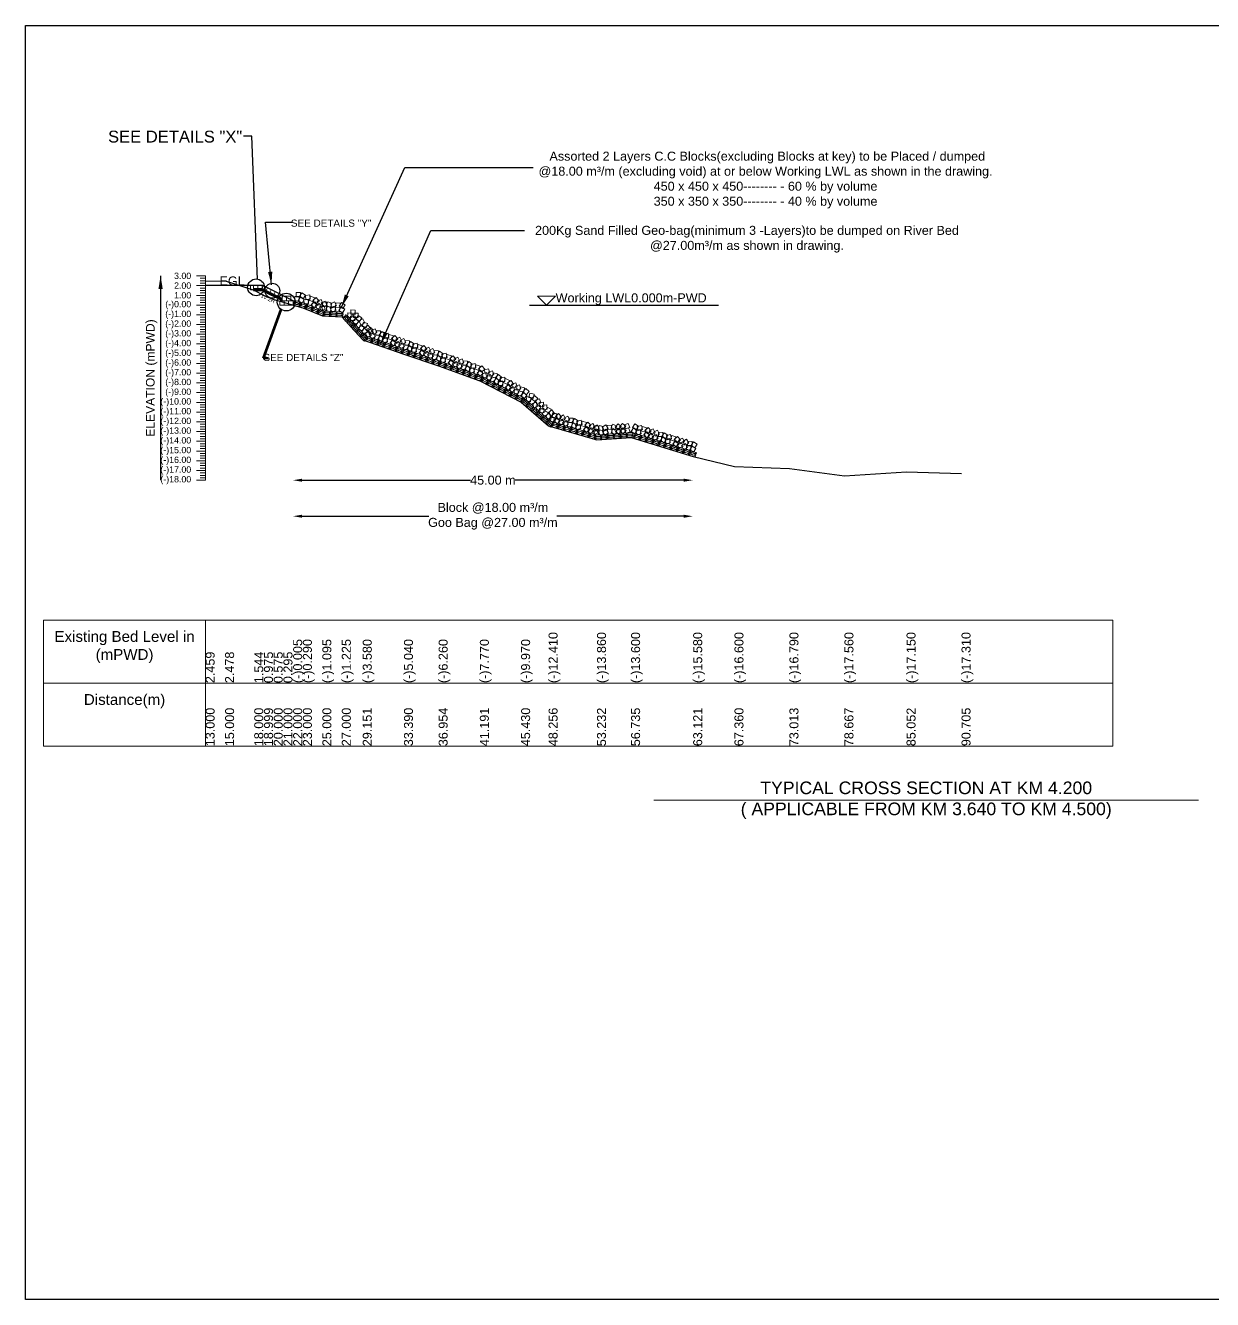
# Model space of a CAD drawing. Header units: inches. Extents: x 89000 to 337533, y -10828 to 570.
# Drawn here: x 297339 to 303928, y -9692 to -2621 of the extents above; entities that cross this region are included whole.
import ezdxf

# ---------------------------------------------------------------- set-up
doc = ezdxf.new("R2010")
doc.units = ezdxf.units.IN
doc.header["$LTSCALE"] = 7
doc.header["$MEASUREMENT"] = 0
for name, color, linetype, lineweight in [('Cross section Data Border', 7, 'Continuous', 9), ('Cross Section Labels', 7, 'Continuous', 9), ('Existing_Bed_Level for Xsection', 7, 'Continuous', 25), ('Long Section Labels', 7, 'Continuous', 9)]:
    doc.layers.add(name, color=color, linetype=linetype, lineweight=lineweight)
doc.styles.get("Standard").update_dxf_attribs({"font": 'arial.ttf'})
doc.dimstyles.new('Appron Lebeling Style', dxfattribs={"dimtxt": 50, "dimasz": 50, "dimexe": 0.18, "dimexo": 0.0625, "dimgap": 0.09, "dimtad": 0, "dimtih": 1, "dimtoh": 1, "dimdec": 4, "dimzin": 0, "dimdsep": 46, "dimtxsty": 'Standard', "dimcen": 0.09, "dimse1": 1, "dimse2": 1, "dimadec": 0, "dimazin": 0, "dimtfac": 1, "dimtdec": 4, "dimtofl": 0, "dimtmove": 0, "dimatfit": 3, "dimfxl": 1, "dimtolj": 1, "dimtzin": 0, "dimarcsym": 0})
doc.dimstyles.get("Standard").update_dxf_attribs({"dimtxt": 0.18, "dimasz": 0.18, "dimexe": 0.18, "dimexo": 0.0625, "dimgap": 0.09, "dimtad": 0, "dimtih": 1, "dimtoh": 1, "dimdec": 4, "dimzin": 0, "dimdsep": 46, "dimtxsty": 'Standard', "dimcen": 0.09, "dimadec": 0, "dimazin": 0, "dimtfac": 1, "dimtdec": 4, "dimtofl": 0, "dimtmove": 0, "dimatfit": 3, "dimfxl": 1, "dimtolj": 1, "dimtzin": 0, "dimarcsym": 0})

# ---------------------------------------------------------------- blocks, each defined once
blk = doc.blocks.new('*D9')
at = {"layer": 'Cross Section Labels', "color": 0, "lineweight": -2, "transparency": 16777216}
for p, q in [((298873.7, -5144.5), (299809.6, -5144.5)), ((300992.7, -5144.5), (300056.8, -5144.5))]:
    blk.add_line(p, q, dxfattribs=at)
at = {"layer": 'Cross Section Labels', "color": 0, "transparency": 16777216}
for points in [[(298873.7, -5136.2), (298873.7, -5152.9), (298823.7, -5144.5)], [(300992.7, -5136.2), (300992.7, -5152.9), (301042.7, -5144.5)]]:
    blk.add_solid(points, dxfattribs=at)
at = {"layer": 'Defpoints', "color": 0, "transparency": 16777216}
for p in [(298823.7, -4172.5), (301042.7, -5013.1), (301042.7, -5144.5)]:
    blk.add_point(p, dxfattribs=at)
at = {"layer": 'Cross Section Labels', "color": 0, "transparency": 16777216, "insert": (299933.2, -5144.5), "char_height": 50, "attachment_point": 5}
blk.add_mtext('\\A1;45.00 m', dxfattribs=at)
blk = doc.blocks.new('*D10')
at = {"layer": 'Cross Section Labels', "color": 0, "lineweight": -2, "transparency": 16777216}
for p, q in [((298873.7, -5344.5), (299577.6, -5344.5)), ((300992.7, -5344.5), (300288.8, -5344.5))]:
    blk.add_line(p, q, dxfattribs=at)
at = {"layer": 'Cross Section Labels', "color": 0, "transparency": 16777216}
for points in [[(298873.7, -5336.2), (298873.7, -5352.9), (298823.7, -5344.5)], [(300992.7, -5336.2), (300992.7, -5352.9), (301042.7, -5344.5)]]:
    blk.add_solid(points, dxfattribs=at)
at = {"layer": 'Defpoints', "color": 0, "transparency": 16777216}
for p in [(298823.7, -4172.5), (301042.7, -5013.1), (301042.7, -5344.5)]:
    blk.add_point(p, dxfattribs=at)
at = {"layer": 'Cross Section Labels', "color": 0, "transparency": 16777216, "insert": (299933.2, -5344.5), "char_height": 50, "attachment_point": 5}
blk.add_mtext('\\A1;Block @18.00 m³/m ^JGoo Bag @27.00 m³/m ', dxfattribs=at)

msp = doc.modelspace()

# ---------------------------------------------------------------- linework, layer by layer
msp.add_lwpolyline([(297338.59929, -2620.75906), (307338.59929, -2620.75906), (307338.59929, -9691.75906), (297338.59929, -9691.75906)], close=True)
at = {"color": 0, "linetype": 'Continuous', "lineweight": -3, "ltscale": 0.5}
for centre, radius in [((298618.50531, -4074.1991), 46.58127), ((298708.74238, -4092.8484), 41.34842), ((298786.05171, -4155.90793), 49.46033)]:
    msp.add_circle(centre, radius, dxfattribs=at)
at = {"layer": 'Cross section Data Border'}
msp.add_lwpolyline([(297438.59929, -5920.75906), (303375.10107, -5920.75906), (303375.10107, -6620.75906), (297438.59929, -6620.75906)], close=True, dxfattribs=at)
for points in [[(298338.59929, -5920.75906), (298338.59929, -6620.75906)], [(297438.59929, -6270.75906), (303375.10107, -6270.75906)]]:
    msp.add_lwpolyline(points, dxfattribs=at)
at = {"layer": 'Cross Section Labels'}
msp.add_line((298603.85419, -4091.51906), (298603.85419, -4088.81906), dxfattribs=at)
msp.add_lwpolyline([(300231.67849, -4172.51906), (300281.67849, -4122.51906), (300181.67849, -4122.51906)], close=True, dxfattribs=at)
msp.add_lwpolyline([(300826.59929, -6920.75906), (302338.59929, -6920.75906), (303850.59929, -6920.75906)], dxfattribs=at)
at = {"layer": 'Existing_Bed_Level for Xsection'}
for points in [[(298338.59929, -4039.73306), (298446.59016, -4038.70706), (298608.59633, -4089.14306), (298662.57191, -4119.86906), (298716.58721, -4141.46906), (298770.60251, -4156.58906), (298824.57808, -4172.78906), (298878.59338, -4188.17906), (298986.58425, -4231.64906), (299094.57513, -4238.66906), (299210.73913, -4365.83906), (299439.66447, -4444.67906), (299632.10053, -4510.55906), (299860.92144, -4592.09906), (300089.79493, -4710.89906), (300242.39963, -4842.65906), (300511.13261, -4920.95906), (300700.29168, -4906.91906), (301045.15012, -5013.83906), (301274.06469, -5068.91906), (301579.3181, -5079.17906), (301884.60267, -5120.75906), (302229.422, -5098.61906), (302534.67009, -5107.25906)], [(298656.27849, -4064.51906), (298338.59929, -4064.51906)], [(298872.27849, -4172.51906), (298659.69905, -4066.22934), (298656.27849, -4064.51906), (298652.45419, -4064.51906), (298603.85419, -4064.51906)], [(298603.85419, -4080.71906), (298652.45419, -4080.71906), (298762.92849, -4135.95621)], [(298603.85419, -4086.11906), (298651.17942, -4086.11906), (298762.92849, -4141.99359)], [(298603.85419, -4091.51906), (298649.90465, -4091.51906), (298762.92849, -4148.03097)], [(300137.36579, -4172.51906), (301185.29377, -4172.51906)]]:
    msp.add_lwpolyline(points, dxfattribs=at)
at = {"layer": 'Long Section Labels'}
for points in [[(298338.59929, -4010.51906), (298288.59929, -4010.51906)], [(298338.59929, -4024.01906), (298308.59929, -4024.01906)], [(298338.59929, -5144.51906), (298338.59929, -5090.51906), (298338.59929, -5036.51906), (298338.59929, -4982.51906), (298338.59929, -4928.51906), (298338.59929, -4874.51906), (298338.59929, -4820.51906), (298338.59929, -4766.51906), (298338.59929, -4712.51906), (298338.59929, -4658.51906), (298338.59929, -4604.51906), (298338.59929, -4550.51906), (298338.59929, -4496.51906), (298338.59929, -4442.51906), (298338.59929, -4388.51906), (298338.59929, -4334.51906), (298338.59929, -4280.51906), (298338.59929, -4226.51906), (298338.59929, -4172.51906), (298338.59929, -4118.51906), (298338.59929, -4064.51906), (298338.59929, -4010.51906)], [(298338.59929, -4064.51906), (298288.59929, -4064.51906)], [(298338.59929, -4037.51906), (298308.59929, -4037.51906)], [(298338.59929, -4051.01906), (298308.59929, -4051.01906)], [(298338.59929, -4078.01906), (298308.59929, -4078.01906)], [(298338.59929, -4091.51906), (298308.59929, -4091.51906)], [(298338.59929, -4118.51906), (298288.59929, -4118.51906)], [(298338.59929, -4105.01906), (298308.59929, -4105.01906)], [(298338.59929, -4132.01906), (298308.59929, -4132.01906)], [(298338.59929, -4145.51906), (298308.59929, -4145.51906)], [(298338.59929, -4159.01906), (298308.59929, -4159.01906)], [(298338.59929, -4172.51906), (298288.59929, -4172.51906)], [(298338.59929, -4226.51906), (298288.59929, -4226.51906)], [(298338.59929, -4186.01906), (298308.59929, -4186.01906)], [(298338.59929, -4199.51906), (298308.59929, -4199.51906)], [(298338.59929, -4213.01906), (298308.59929, -4213.01906)], [(298338.59929, -4240.01906), (298308.59929, -4240.01906)], [(298338.59929, -4280.51906), (298288.59929, -4280.51906)], [(298338.59929, -4253.51906), (298308.59929, -4253.51906)], [(298338.59929, -4267.01906), (298308.59929, -4267.01906)], [(298338.59929, -4294.01906), (298308.59929, -4294.01906)], [(298338.59929, -4307.51906), (298308.59929, -4307.51906)], [(298338.59929, -4334.51906), (298288.59929, -4334.51906)], [(298338.59929, -4321.01906), (298308.59929, -4321.01906)], [(298338.59929, -4348.01906), (298308.59929, -4348.01906)], [(298338.59929, -4361.51906), (298308.59929, -4361.51906)], [(298338.59929, -4375.01906), (298308.59929, -4375.01906)], [(298338.59929, -4388.51906), (298288.59929, -4388.51906)], [(298338.59929, -4442.51906), (298288.59929, -4442.51906)], [(298338.59929, -4402.01906), (298308.59929, -4402.01906)], [(298338.59929, -4415.51906), (298308.59929, -4415.51906)], [(298338.59929, -4429.01906), (298308.59929, -4429.01906)], [(298338.59929, -4496.51906), (298288.59929, -4496.51906)], [(298338.59929, -4456.01906), (298308.59929, -4456.01906)], [(298338.59929, -4469.51906), (298308.59929, -4469.51906)], [(298338.59929, -4483.01906), (298308.59929, -4483.01906)], [(298338.59929, -4510.01906), (298308.59929, -4510.01906)], [(298338.59929, -4523.51906), (298308.59929, -4523.51906)], [(298338.59929, -4550.51906), (298288.59929, -4550.51906)], [(298338.59929, -4537.01906), (298308.59929, -4537.01906)], [(298338.59929, -4564.01906), (298308.59929, -4564.01906)], [(298338.59929, -4577.51906), (298308.59929, -4577.51906)], [(298338.59929, -4591.01906), (298308.59929, -4591.01906)], [(298338.59929, -4604.51906), (298288.59929, -4604.51906)], [(298338.59929, -4658.51906), (298288.59929, -4658.51906)], [(298338.59929, -4618.01906), (298308.59929, -4618.01906)], [(298338.59929, -4631.51906), (298308.59929, -4631.51906)], [(298338.59929, -4645.01906), (298308.59929, -4645.01906)], [(298338.59929, -4712.51906), (298288.59929, -4712.51906)], [(298338.59929, -4672.01906), (298308.59929, -4672.01906)], [(298338.59929, -4685.51906), (298308.59929, -4685.51906)], [(298338.59929, -4699.01906), (298308.59929, -4699.01906)], [(298338.59929, -4726.01906), (298308.59929, -4726.01906)], [(298338.59929, -4766.51906), (298288.59929, -4766.51906)], [(298338.59929, -4739.51906), (298308.59929, -4739.51906)], [(298338.59929, -4753.01906), (298308.59929, -4753.01906)], [(298338.59929, -4780.01906), (298308.59929, -4780.01906)], [(298338.59929, -4793.51906), (298308.59929, -4793.51906)], [(298338.59929, -4807.01906), (298308.59929, -4807.01906)], [(298338.59929, -4820.51906), (298288.59929, -4820.51906)], [(298338.59929, -4874.51906), (298288.59929, -4874.51906)], [(298338.59929, -4834.01906), (298308.59929, -4834.01906)], [(298338.59929, -4847.51906), (298308.59929, -4847.51906)], [(298338.59929, -4861.01906), (298308.59929, -4861.01906)], [(298338.59929, -4928.51906), (298288.59929, -4928.51906)], [(298338.59929, -4888.01906), (298308.59929, -4888.01906)], [(298338.59929, -4901.51906), (298308.59929, -4901.51906)], [(298338.59929, -4915.01906), (298308.59929, -4915.01906)], [(298338.59929, -4942.01906), (298308.59929, -4942.01906)], [(298338.59929, -4982.51906), (298288.59929, -4982.51906)], [(298338.59929, -4955.51906), (298308.59929, -4955.51906)], [(298338.59929, -4969.01906), (298308.59929, -4969.01906)], [(298338.59929, -4996.01906), (298308.59929, -4996.01906)], [(298338.59929, -5009.51906), (298308.59929, -5009.51906)], [(298338.59929, -5036.51906), (298288.59929, -5036.51906)], [(298338.59929, -5090.51906), (298288.59929, -5090.51906)], [(298338.59929, -5023.01906), (298308.59929, -5023.01906)], [(298338.59929, -5050.01906), (298308.59929, -5050.01906)], [(298338.59929, -5063.51906), (298308.59929, -5063.51906)], [(298338.59929, -5077.01906), (298308.59929, -5077.01906)], [(298338.59929, -5144.51906), (298288.59929, -5144.51906)], [(298338.59929, -5104.01906), (298308.59929, -5104.01906)], [(298338.59929, -5117.51906), (298308.59929, -5117.51906)], [(298338.59929, -5131.01906), (298308.59929, -5131.01906)]]:
    msp.add_lwpolyline(points, dxfattribs=at)
for points in [[(298603.85419, -4064.51906), (298587.65419, -4064.51906), (298587.65419, -4088.81906), (298603.85419, -4088.81906)], [(298628.15419, -4064.51906), (298603.85419, -4064.51906), (298603.85419, -4080.71906), (298628.15419, -4080.71906)], [(298652.45419, -4064.51906), (298628.15419, -4064.51906), (298628.15419, -4080.71906), (298652.45419, -4080.71906)], [(298681.43363, -4077.09663), (298659.69905, -4066.22934), (298652.45419, -4080.71906), (298674.18877, -4091.58635)], [(298703.16821, -4087.96392), (298681.43363, -4077.09663), (298674.18877, -4091.58635), (298695.92335, -4102.45364)], [(298724.90279, -4098.83121), (298703.16821, -4087.96392), (298695.92335, -4102.45364), (298717.65793, -4113.32093)], [(298746.63737, -4109.6985), (298724.90279, -4098.83121), (298717.65793, -4113.32093), (298739.39251, -4124.18822)], [(298768.37195, -4120.56579), (298746.63737, -4109.6985), (298739.39251, -4124.18822), (298761.12709, -4135.05551)], [(298775.07849, -4148.21906), (298750.77849, -4148.21906), (298750.77849, -4172.51906), (298775.07849, -4172.51906)], [(298787.22849, -4123.91906), (298762.92849, -4123.91906), (298762.92849, -4148.21906), (298787.22849, -4148.21906)], [(298799.37849, -4148.21906), (298775.07849, -4148.21906), (298775.07849, -4172.51906), (298799.37849, -4172.51906)], [(298811.52849, -4123.91906), (298787.22849, -4123.91906), (298787.22849, -4148.21906), (298811.52849, -4148.21906)], [(298823.67849, -4148.21906), (298799.37849, -4148.21906), (298799.37849, -4172.51906), (298823.67849, -4172.51906)], [(298858.57301, -4125.73065), (298834.27596, -4125.35244), (298833.89775, -4149.6495), (298858.19481, -4150.0277)], [(298865.23156, -4102.36071), (298840.9345, -4101.98251), (298840.5563, -4126.27957), (298864.85335, -4126.65777)], [(298886.27141, -4140.16695), (298865.42365, -4127.68252), (298852.93922, -4148.53028), (298873.78698, -4161.01471)], [(298892.92995, -4116.79702), (298872.08219, -4104.31259), (298859.59777, -4125.16035), (298880.44553, -4137.64478)], [(298907.12774, -4138.99169), (298883.06655, -4142.39007), (298886.46493, -4166.45126), (298910.52612, -4163.05288)], [(298916.20176, -4116.44945), (298892.14056, -4119.84783), (298895.53895, -4143.90903), (298919.60014, -4140.51065)], [(298935.14669, -4155.06138), (298912.60446, -4145.98736), (298903.53045, -4168.5296), (298926.07268, -4177.60361)], [(298944.22071, -4132.51915), (298921.67848, -4123.44513), (298912.60446, -4145.98736), (298935.14669, -4155.06138)], [(298958.93933, -4172.93144), (298943.94274, -4153.81097), (298924.82227, -4168.80756), (298939.81886, -4187.92803)], [(298968.01335, -4150.38921), (298953.01676, -4131.26874), (298933.89629, -4146.26533), (298948.89288, -4165.3858)], [(298970.84568, -4164.00631), (298948.48582, -4173.52087), (298958.00039, -4195.88073), (298980.36024, -4186.36616)], [(298979.91969, -4141.46408), (298957.55984, -4150.97864), (298967.07441, -4173.3385), (298989.43426, -4163.82393)], [(299011.9816, -4172.88525), (299002.44923, -4150.53298), (298980.09696, -4160.06535), (298989.62933, -4182.41762)], [(299008.98662, -4154.06649), (298985.15703, -4158.82473), (298989.91527, -4182.65432), (299013.74486, -4177.89607)], [(299039.10791, -4162.33183), (299016.09489, -4154.52857), (299008.29162, -4177.54158), (299031.30464, -4185.34485)], [(299053.47281, -4155.24255), (299031.67812, -4165.98879), (299042.42436, -4187.78348), (299064.21905, -4177.03724)], [(299085.10997, -4161.75307), (299060.86115, -4160.17676), (299059.28484, -4184.42558), (299083.53366, -4186.00189)], [(299113.29495, -4171.29434), (299093.07493, -4157.81691), (299079.5975, -4178.03692), (299099.81752, -4191.51435)], [(299002.90759, -4195.42748), (298993.37522, -4173.07522), (298971.02295, -4182.60758), (298980.55532, -4204.95985)], [(299007.41031, -4178.31531), (298983.58073, -4183.07355), (298988.33897, -4206.90314), (299012.16855, -4202.14489)], [(299037.5316, -4186.58065), (299014.51858, -4178.77739), (299006.71532, -4201.7904), (299029.72833, -4209.59367)], [(299051.8965, -4179.49137), (299030.10182, -4190.23761), (299040.84806, -4212.0323), (299062.64274, -4201.28606)], [(299083.53366, -4186.00189), (299059.28484, -4184.42558), (299057.70854, -4208.6744), (299081.95736, -4210.25071)], [(299111.71864, -4195.54315), (299091.49862, -4182.06573), (299078.0212, -4202.28574), (299098.24121, -4215.76317)], [(299151.41872, -4216.57187), (299127.14398, -4215.46424), (299126.03635, -4239.73898), (299150.31109, -4240.84661)], [(299166.70996, -4258.77891), (299167.79826, -4234.50329), (299143.52264, -4233.41499), (299142.43434, -4257.69061)], [(299169.36025, -4200.1831), (299145.08551, -4199.07547), (299143.97787, -4223.35021), (299168.25262, -4224.45785)], [(299184.65148, -4242.39014), (299185.73979, -4218.11453), (299161.46417, -4217.02622), (299160.37587, -4241.30184)], [(299206.22705, -4243.9536), (299185.75049, -4230.86925), (299172.66613, -4251.34582), (299193.1427, -4264.43017)], [(299188.28553, -4260.34237), (299167.80896, -4247.25802), (299154.72461, -4267.73458), (299175.20118, -4280.81893)], [(299204.27211, -4287.17588), (299193.08971, -4265.60173), (299171.51556, -4276.78412), (299182.69796, -4298.35828)], [(299219.54098, -4292.02045), (299196.38153, -4284.66315), (299189.02422, -4307.8226), (299212.18367, -4315.1799)], [(299222.21363, -4270.78711), (299211.03124, -4249.21296), (299189.45709, -4260.39536), (299200.63948, -4281.96951)], [(299237.83651, -4318.63943), (299221.44775, -4300.69791), (299203.50622, -4317.08667), (299219.89499, -4335.0282)], [(299237.4825, -4275.63169), (299214.32305, -4268.27439), (299206.96575, -4291.43383), (299230.1252, -4298.79114)], [(299255.77804, -4302.25067), (299239.38927, -4284.30914), (299221.44775, -4300.69791), (299237.83651, -4318.63943)], [(299255.97029, -4295.56468), (299234.12475, -4306.20715), (299244.76722, -4328.0527), (299266.61276, -4317.41023)], [(299269.48446, -4328.66208), (299264.24792, -4304.93301), (299240.51886, -4310.16955), (299245.75539, -4333.89861)], [(299289.59287, -4325.30991), (299278.933, -4303.47285), (299257.09594, -4314.13271), (299267.7558, -4335.96978)], [(299251.54293, -4345.05085), (299246.3064, -4321.32178), (299222.57733, -4326.55831), (299227.81386, -4350.28738)], [(299248.05767, -4318.54033), (299226.21213, -4329.1828), (299236.85459, -4351.02834), (299258.70014, -4340.38588)], [(299281.68024, -4348.28556), (299271.02038, -4326.4485), (299249.18332, -4337.10836), (299259.84318, -4358.94542)], [(299301.37376, -4339.33486), (299277.13271, -4337.64326), (299275.4411, -4361.8843), (299299.68215, -4363.57591)], [(299309.28638, -4316.35922), (299285.04533, -4314.66761), (299283.35372, -4338.90866), (299307.59477, -4340.60027)], [(299328.25092, -4355.24795), (299308.10881, -4341.65436), (299294.51523, -4361.79647), (299314.65734, -4375.39005)], [(299336.16354, -4332.2723), (299316.02144, -4318.67871), (299302.42785, -4338.82082), (299322.56996, -4352.41441)], [(299343.97651, -4352.19604), (299320.11993, -4356.81705), (299324.74094, -4380.67362), (299348.59752, -4376.05262)], [(299351.88913, -4329.22039), (299328.03255, -4333.8414), (299332.65356, -4357.69798), (299356.51014, -4353.07697)], [(299372.77851, -4366.81594), (299349.80286, -4358.90332), (299341.89024, -4381.87897), (299364.86588, -4389.79159)], [(299380.69113, -4343.8403), (299357.71548, -4335.92767), (299349.80286, -4358.90332), (299372.77851, -4366.81594)], [(299397.4515, -4383.4494), (299381.49934, -4365.11859), (299363.16853, -4381.07076), (299379.1207, -4399.40156)], [(299405.36413, -4360.47375), (299389.41197, -4342.14295), (299371.08116, -4358.09511), (299387.03332, -4376.42592)], [(299408.8872, -4373.92869), (299387.04166, -4384.57116), (299397.68413, -4406.41671), (299419.52967, -4395.77424)], [(299416.79983, -4350.95305), (299394.95428, -4361.59552), (299405.59675, -4383.44106), (299427.4423, -4372.79859)], [(299442.50978, -4403.67393), (299431.84992, -4381.83686), (299410.01285, -4392.49673), (299420.67271, -4414.33379)], [(299450.4224, -4380.69828), (299439.76254, -4358.86122), (299417.92548, -4369.52108), (299428.58534, -4391.35814)], [(299470.11591, -4371.74758), (299445.87487, -4370.05597), (299444.18326, -4394.29702), (299468.42431, -4395.98863)], [(299496.88872, -4387.55592), (299476.72178, -4373.9992), (299463.16506, -4394.16613), (299483.33199, -4407.72286)], [(299462.20329, -4394.72323), (299437.96224, -4393.03162), (299436.27063, -4417.27267), (299460.51168, -4418.96428)], [(299489.01812, -4410.546), (299468.85119, -4396.98928), (299455.29446, -4417.15621), (299475.46139, -4430.71293)], [(299504.7381, -4407.46534), (299480.89001, -4412.12997), (299485.55464, -4435.97806), (299509.40273, -4431.31343)], [(299512.6087, -4384.47527), (299488.76061, -4389.13989), (299493.42523, -4412.98798), (299517.27332, -4408.32335)], [(299533.56679, -4422.03255), (299510.57671, -4414.16196), (299502.70611, -4437.15204), (299525.69619, -4445.02263)], [(299541.43738, -4399.04248), (299518.4473, -4391.17188), (299510.57671, -4414.16196), (299533.56679, -4422.03255)], [(299558.27016, -4438.62087), (299542.2845, -4420.31926), (299523.9829, -4436.30492), (299539.96855, -4454.60652)], [(299566.14075, -4415.63079), (299550.1551, -4397.32918), (299531.85349, -4413.31484), (299547.83915, -4431.61644)], [(299569.68843, -4429.07926), (299547.86238, -4439.76166), (299558.54478, -4461.58771), (299580.37083, -4450.90531)], [(299577.55903, -4406.08919), (299555.73298, -4416.77158), (299566.41538, -4438.59763), (299588.24142, -4427.91523)], [(299603.36534, -4458.76296), (299592.66556, -4436.94543), (299570.84803, -4447.6452), (299581.54781, -4469.46274)], [(299611.23594, -4435.77288), (299600.53616, -4413.95535), (299578.71862, -4424.65513), (299589.4184, -4446.47266)], [(299623.04245, -4449.77627), (299598.79835, -4448.12899), (299597.15107, -4472.37309), (299621.39518, -4474.02037)], [(299630.91305, -4426.78619), (299606.66895, -4425.13891), (299605.02167, -4449.38301), (299629.26577, -4451.03029)], [(299649.94867, -4465.64017), (299629.78174, -4452.08344), (299616.22501, -4472.25038), (299636.39194, -4485.8071)], [(299657.81927, -4442.65009), (299637.65234, -4429.09337), (299624.09561, -4449.2603), (299644.26254, -4462.81703)], [(299674.42181, -4440.09202), (299650.51738, -4444.45871), (299654.88407, -4468.36315), (299678.7885, -4463.99646)], [(299703.06649, -4455.01782), (299680.17641, -4446.86097), (299672.01956, -4469.75105), (299694.90964, -4477.9079)], [(299727.56095, -4471.91308), (299711.8049, -4453.41343), (299693.30526, -4469.16948), (299709.06131, -4487.66913)], [(299666.26497, -4462.98211), (299642.36053, -4467.3488), (299646.72722, -4491.25323), (299670.63166, -4486.88654)], [(299694.90964, -4477.9079), (299672.01956, -4469.75105), (299663.86271, -4492.64113), (299686.75279, -4500.79798)], [(299719.4041, -4494.80316), (299703.64806, -4476.30352), (299685.14841, -4492.05956), (299700.90446, -4510.55921)], [(299730.94054, -4485.40478), (299708.9829, -4495.814), (299719.39213, -4517.77165), (299741.34977, -4507.36242)], [(299739.09739, -4462.5147), (299717.13975, -4472.92392), (299727.54898, -4494.88156), (299749.50662, -4484.47234)], [(299764.24445, -4515.50638), (299753.81774, -4493.55703), (299731.86839, -4503.98374), (299742.2951, -4525.93309)], [(299772.40129, -4492.61629), (299761.97458, -4470.66695), (299740.02524, -4481.09366), (299750.45195, -4503.043)], [(299784.03216, -4506.76591), (299759.8105, -4504.81625), (299757.86084, -4529.03791), (299782.0825, -4530.98757)], [(299792.18901, -4483.87582), (299767.96735, -4481.92616), (299766.01769, -4506.14782), (299790.23935, -4508.09749)], [(299810.73834, -4522.96431), (299790.74214, -4509.157), (299776.93483, -4529.1532), (299796.93103, -4542.96051)], [(299818.89519, -4500.07423), (299798.89898, -4486.26691), (299785.09167, -4506.26312), (299805.08788, -4520.07043)], [(299826.49554, -4520.08004), (299802.5911, -4524.44673), (299806.95779, -4548.35116), (299830.86223, -4543.98447)], [(299834.65238, -4497.18996), (299810.74795, -4501.55665), (299815.11464, -4525.46108), (299839.01908, -4521.09439)], [(299863.29706, -4512.11575), (299840.40698, -4503.9589), (299832.25013, -4526.84898), (299855.14021, -4535.00583)], [(299887.79152, -4529.01101), (299872.03548, -4510.51137), (299853.53583, -4526.26742), (299869.29188, -4544.76706)], [(299855.14021, -4535.00583), (299832.25013, -4526.84898), (299824.09328, -4549.73907), (299846.98336, -4557.89591)], [(299879.63468, -4551.9011), (299863.87863, -4533.40145), (299845.37898, -4549.1575), (299861.13503, -4567.65714)], [(299897.63697, -4547.07895), (299874.4674, -4554.40429), (299881.79274, -4577.57387), (299904.96232, -4570.24853)], [(299908.83195, -4525.51132), (299885.66238, -4532.83667), (299892.98772, -4556.00625), (299916.1573, -4548.6809)], [(299926.53625, -4581.43136), (299919.19245, -4558.26762), (299896.02872, -4565.61142), (299903.37251, -4588.77515)], [(299937.73123, -4559.86374), (299930.38743, -4536.7), (299907.2237, -4544.04379), (299914.56749, -4567.20753)], [(299947.32905, -4575.46407), (299923.59781, -4570.23742), (299918.37116, -4593.96867), (299942.10241, -4599.19531)], [(299958.52403, -4553.89644), (299934.79278, -4548.66979), (299929.56614, -4572.40104), (299953.29739, -4577.62769)], [(299971.58333, -4595.14498), (299953.65137, -4578.74575), (299937.25214, -4596.67771), (299955.1841, -4613.07694)], [(299982.77831, -4573.57735), (299964.84634, -4557.17812), (299948.44712, -4575.11009), (299966.37908, -4591.50932)], [(299987.58641, -4594.43113), (299963.31016, -4595.50527), (299964.3843, -4619.78152), (299988.66055, -4618.70738)], [(299998.78139, -4572.86351), (299974.50514, -4573.93765), (299975.57928, -4598.21389), (299999.85553, -4597.13975)], [(300025.12926, -4591.54736), (300003.56164, -4580.35238), (299992.36666, -4601.92), (300013.93428, -4613.11498)], [(300047.09758, -4611.61777), (300034.0047, -4591.14666), (300013.53359, -4604.23954), (300026.62647, -4624.71065)], [(300013.93428, -4613.11498), (299992.36666, -4601.92), (299981.17168, -4623.48763), (300002.73931, -4634.68261)], [(300035.9026, -4633.1854), (300022.80972, -4612.71428), (300002.33861, -4625.80717), (300015.43149, -4646.27828)], [(300048.61035, -4625.4438), (300025.44077, -4632.76914), (300032.76612, -4655.93872), (300055.93569, -4648.61338)], [(300059.80533, -4603.87617), (300036.63575, -4611.20152), (300043.96109, -4634.3711), (300067.13067, -4627.04575)], [(300077.50962, -4659.79621), (300070.16583, -4636.63247), (300047.00209, -4643.97627), (300054.34589, -4667.14)], [(300088.7046, -4638.22859), (300081.36081, -4615.06485), (300058.19707, -4622.40864), (300065.54086, -4645.57238)], [(300098.30243, -4653.82892), (300074.57118, -4648.60227), (300069.34454, -4672.33352), (300093.07578, -4677.56017)], [(300109.49741, -4632.26129), (300085.76616, -4627.03465), (300080.53951, -4650.76589), (300104.27076, -4655.99254)], [(300122.5567, -4673.50983), (300104.62474, -4657.1106), (300088.22551, -4675.04256), (300106.15747, -4691.44179)], [(300133.75168, -4651.9422), (300115.81972, -4635.54298), (300099.42049, -4653.47494), (300117.35245, -4669.87417)], [(300161.93198, -4666.71738), (300138.06573, -4662.14657), (300133.49492, -4686.01282), (300157.36117, -4690.58362)], [(300146.05143, -4685.11026), (300122.18518, -4680.53945), (300117.61437, -4704.4057), (300141.48062, -4708.97651)], [(300167.3625, -4709.38236), (300148.96962, -4693.50181), (300133.08907, -4711.8947), (300151.48195, -4727.77525)], [(300183.24305, -4690.98948), (300164.85017, -4675.10893), (300148.96962, -4693.50181), (300167.3625, -4709.38236)], [(300184.09206, -4733.9903), (300176.08989, -4711.04569), (300153.14528, -4719.04786), (300161.14745, -4741.99247)], [(300199.97261, -4715.59742), (300191.97044, -4692.6528), (300169.02583, -4700.65497), (300177.028, -4723.59959)], [(300198.24597, -4729.39837), (300174.01029, -4731.16521), (300175.77713, -4755.40089), (300200.01281, -4753.63405)], [(300214.12652, -4711.00548), (300189.89084, -4712.77232), (300191.65768, -4737.008), (300215.89336, -4735.24117)], [(300234.29519, -4751.11136), (300232.50905, -4726.87709), (300208.27478, -4728.66323), (300210.06092, -4752.8975)], [(300218.41464, -4769.50424), (300216.6285, -4745.26997), (300192.39423, -4747.05611), (300194.18037, -4771.29038)], [(300240.02386, -4768.5088), (300218.14539, -4757.93418), (300207.57078, -4779.81265), (300229.44925, -4790.38727)], [(300255.90441, -4750.11591), (300234.02594, -4739.5413), (300223.45133, -4761.41977), (300245.3298, -4771.99439)], [(300259.06747, -4793.2666), (300245.41553, -4773.164), (300225.31293, -4786.81594), (300238.96487, -4806.91854)], [(300274.94802, -4774.87372), (300261.29608, -4754.77112), (300241.19348, -4768.42306), (300254.84542, -4788.52566)], [(300274.80161, -4796.2741), (300250.93537, -4791.7033), (300246.36456, -4815.56954), (300270.23081, -4820.14035)], [(300282.05961, -4800.21902), (300258.72974, -4793.42146), (300251.93218, -4816.75134), (300275.26205, -4823.5489)], [(300288.85718, -4776.88915), (300265.5273, -4770.09158), (300258.72974, -4793.42146), (300282.05961, -4800.21902)], [(300290.68216, -4777.88122), (300266.81592, -4773.31041), (300262.24511, -4797.17666), (300286.11135, -4801.74747)], [(300307.50463, -4815.64561), (300290.68864, -4798.10388), (300273.14691, -4814.91987), (300289.9629, -4832.46161)], [(300314.3022, -4792.31574), (300297.48621, -4774.774), (300279.94447, -4791.58999), (300296.76046, -4809.13173)], [(300318.46882, -4805.58551), (300297.16085, -4817.26714), (300308.84248, -4838.5751), (300330.15045, -4826.89348)], [(300325.26638, -4782.25563), (300303.95841, -4793.93726), (300315.64004, -4815.24523), (300336.94801, -4803.5636)], [(300360.28171, -4810.34803), (300348.58312, -4789.04937), (300327.28446, -4800.74796), (300338.98305, -4822.04662)], [(300379.52158, -4800.45979), (300355.2272, -4799.93694), (300354.70435, -4824.23132), (300378.99873, -4824.75417)], [(300407.13353, -4815.06075), (300386.36047, -4802.45242), (300373.75215, -4823.22549), (300394.52521, -4835.83381)], [(300353.48415, -4833.6779), (300341.78556, -4812.37924), (300320.4869, -4824.07783), (300332.18549, -4845.3765)], [(300372.72401, -4823.78967), (300348.42964, -4823.26682), (300347.90679, -4847.56119), (300372.20116, -4848.08404)], [(300400.33597, -4838.39063), (300379.56291, -4825.7823), (300366.95458, -4846.55536), (300387.72765, -4859.16369)], [(300415.89643, -4834.58533), (300392.28993, -4840.34928), (300398.05387, -4863.95578), (300421.66038, -4858.19184)], [(300422.694, -4811.25546), (300399.08749, -4817.0194), (300404.85144, -4840.6259), (300428.45794, -4834.86196)], [(300445.36875, -4847.80196), (300422.03887, -4841.0044), (300415.24131, -4864.33428), (300438.57119, -4871.13184)], [(300452.16631, -4824.47209), (300428.83644, -4817.67452), (300422.03887, -4841.0044), (300445.36875, -4847.80196)], [(300470.81377, -4863.22855), (300453.99778, -4845.68682), (300436.45604, -4862.50281), (300453.27204, -4880.04455)], [(300477.61133, -4839.89868), (300460.79534, -4822.35694), (300443.25361, -4839.17293), (300460.0696, -4856.71467)], [(300481.77796, -4853.16845), (300460.46999, -4864.85007), (300472.15161, -4886.15804), (300493.45958, -4874.47642)], [(300488.57552, -4829.83857), (300467.26755, -4841.5202), (300478.94918, -4862.82817), (300500.25715, -4851.14654)], [(300516.79329, -4881.26084), (300505.09469, -4859.96218), (300483.79603, -4871.66077), (300495.49463, -4892.95943)], [(300523.59085, -4857.93097), (300511.89226, -4836.63231), (300490.5936, -4848.3309), (300502.29219, -4869.62956)], [(300515.30235, -4841.56023), (300492.36188, -4849.57427), (300500.37592, -4872.51474), (300523.31639, -4864.5007)], [(300517.10103, -4865.79357), (300494.16056, -4873.80761), (300502.1746, -4896.74808), (300525.11507, -4888.73404)], [(300546.27831, -4845.57242), (300522.40608, -4841.03297), (300517.86663, -4864.9052), (300541.73886, -4869.44465)], [(300548.07699, -4869.80576), (300524.20476, -4865.26631), (300519.66531, -4889.13854), (300543.53754, -4893.67799)], [(300559.52241, -4836.5612), (300539.42688, -4850.22354), (300553.08922, -4870.31907), (300573.18475, -4856.65673)], [(300561.32109, -4860.79454), (300541.22555, -4874.45688), (300554.88789, -4894.55241), (300574.98343, -4880.89007)], [(300591.75649, -4838.62545), (300567.52315, -4840.42412), (300569.32182, -4864.65746), (300593.55516, -4862.85879)], [(300593.55516, -4862.85879), (300569.32182, -4864.65746), (300571.1205, -4888.8908), (300595.35384, -4887.09213)], [(300620.9916, -4844.16954), (300599.09925, -4833.62368), (300588.55339, -4855.51602), (300610.44573, -4866.06188)], [(300622.79027, -4868.40288), (300600.89793, -4857.85701), (300590.35207, -4879.74936), (300612.24441, -4890.29522)], [(300627.7408, -4830.90804), (300611.86977, -4849.30914), (300630.27087, -4865.18017), (300646.1419, -4846.77907)], [(300629.53948, -4855.14138), (300613.66845, -4873.54248), (300632.06954, -4889.41351), (300647.94057, -4871.01241)], [(300670.37422, -4844.96675), (300651.96049, -4829.11037), (300636.10412, -4847.5241), (300654.51785, -4863.38048)], [(300672.1729, -4869.20009), (300653.75917, -4853.34371), (300637.9028, -4871.75744), (300656.31653, -4887.61382)], [(300684.93573, -4828.96949), (300661.99526, -4836.98353), (300670.0093, -4859.924), (300692.94977, -4851.90996)], [(300686.7344, -4853.20283), (300663.79394, -4861.21687), (300671.80798, -4884.15734), (300694.74845, -4876.1433)], [(300734.69435, -4867.03976), (300714.14023, -4854.07758), (300701.17805, -4874.6317), (300721.73217, -4887.59388)], [(300741.89041, -4843.82971), (300721.33629, -4830.86752), (300708.3741, -4851.42164), (300728.92822, -4864.38383)], [(300750.31769, -4863.50148), (300726.61595, -4868.86035), (300731.97483, -4892.56209), (300755.67657, -4887.20322)], [(300757.51375, -4840.29142), (300733.81201, -4845.65029), (300739.17088, -4869.35203), (300762.87262, -4863.99316)], [(300779.55938, -4877.22084), (300756.34932, -4870.02478), (300749.15326, -4893.23484), (300772.36332, -4900.43089)], [(300786.75543, -4854.01078), (300763.54537, -4846.81472), (300756.34932, -4870.02478), (300779.55938, -4877.22084)], [(300804.73651, -4893.08087), (300788.22336, -4875.25376), (300770.39625, -4891.76691), (300786.9094, -4909.59402)], [(300811.93256, -4869.87081), (300795.41941, -4852.0437), (300777.5923, -4868.55685), (300794.10545, -4886.38396)], [(300823.0674, -4859.99992), (300801.56253, -4871.31497), (300812.87758, -4892.81985), (300834.38245, -4881.5048)], [(300857.59656, -4888.68778), (300846.26439, -4867.19192), (300824.76853, -4878.52409), (300836.10071, -4900.01995)], [(300877.00292, -4879.13045), (300852.72107, -4878.19167), (300851.78229, -4902.47353), (300876.06415, -4903.41231)], [(300815.87135, -4883.20998), (300794.36647, -4894.52503), (300805.68152, -4916.02991), (300827.1864, -4904.71486)], [(300850.40051, -4911.89784), (300839.06834, -4890.40198), (300817.57248, -4901.73415), (300828.90465, -4923.23001)], [(300869.80687, -4902.34051), (300845.52501, -4901.40173), (300844.58624, -4925.68359), (300868.8681, -4926.62237)], [(300897.16476, -4917.41213), (300876.61064, -4904.44995), (300863.64846, -4925.00407), (300884.20258, -4937.96625)], [(300904.36082, -4894.20207), (300883.8067, -4881.23989), (300870.84451, -4901.79401), (300891.39863, -4914.75619)], [(300912.7881, -4913.87385), (300889.08636, -4919.23272), (300894.44524, -4942.93446), (300918.14698, -4937.57559)], [(300919.98416, -4890.66379), (300896.28242, -4896.02266), (300901.64129, -4919.7244), (300925.34303, -4914.36553)], [(300942.02979, -4927.5932), (300918.81973, -4920.39715), (300911.62367, -4943.60721), (300934.83373, -4950.80326)], [(300949.22584, -4904.38314), (300926.01578, -4897.18709), (300918.81973, -4920.39715), (300942.02979, -4927.5932)], [(300967.20692, -4943.45324), (300950.69377, -4925.62613), (300932.86666, -4942.13928), (300949.37981, -4959.96639)], [(300974.40297, -4920.24318), (300957.88982, -4902.41607), (300940.06271, -4918.92922), (300956.57586, -4936.75633)], [(300978.34176, -4933.58235), (300956.83689, -4944.8974), (300968.15194, -4966.40227), (300989.65681, -4955.08722)], [(300985.53781, -4910.37229), (300964.03294, -4921.68734), (300975.34799, -4943.19222), (300996.85286, -4931.87716)], [(301012.87092, -4962.27021), (301001.53875, -4940.77435), (300980.04289, -4952.10652), (300991.37506, -4973.60238)], [(301020.06697, -4939.06015), (301008.7348, -4917.56429), (300987.23894, -4928.89646), (300998.57112, -4950.39232)], [(301039.47334, -4929.50282), (301015.19148, -4928.56404), (301014.2527, -4952.8459), (301038.53456, -4953.78468)], [(301066.83123, -4944.57444), (301046.27711, -4931.61226), (301033.31493, -4952.16638), (301053.86905, -4965.12856)], [(301032.27728, -4952.71288), (301007.99542, -4951.7741), (301007.05665, -4976.05596), (301031.33851, -4976.99474)], [(301059.63518, -4967.7845), (301039.08106, -4954.82232), (301026.11887, -4975.37644), (301046.67299, -4988.33862)]]:
    msp.add_lwpolyline(points, close=True, dxfattribs=at)
for centre, major_axis in [((298842.21588, -4173.04174), (17.28336, -4.92436)), ((298844.73133, -4164.21309), (17.28336, -4.92436)), ((298847.24678, -4155.38445), (17.28336, -4.92436)), ((298879.29806, -4174.06182), (17.28336, -4.92436)), ((298881.81351, -4165.23318), (17.28336, -4.92436)), ((298917.54593, -4179.11922), (16.67123, -6.71074)), ((298876.78261, -4182.89046), (17.28336, -4.92436)), ((298910.69001, -4196.15113), (16.67123, -6.71074)), ((298914.11797, -4187.63517), (16.67123, -6.71074)), ((298944.03248, -4209.57261), (16.67123, -6.71074)), ((298947.46044, -4201.05665), (16.67123, -6.71074)), ((298950.8884, -4192.5407), (16.67123, -6.71074)), ((298977.37494, -4222.99408), (16.67123, -6.71074)), ((298980.8029, -4214.47813), (16.67123, -6.71074)), ((298984.23087, -4205.96217), (16.67123, -6.71074)), ((299010.99845, -4228.63643), (17.93335, -1.16577)), ((299011.59394, -4219.47576), (17.93335, -1.16577)), ((299012.18943, -4210.31509), (17.93335, -1.16577)), ((299046.86515, -4230.96796), (17.93335, -1.16577)), ((299047.46064, -4221.80729), (17.93335, -1.16577)), ((299048.05613, -4212.64663), (17.93335, -1.16577)), ((299082.73184, -4233.29949), (17.93335, -1.16577)), ((299083.32734, -4224.13883), (17.93335, -1.16577)), ((299083.92283, -4214.97816), (17.93335, -1.16577)), ((299113.99927, -4253.12785), (12.1204, -13.26875)), ((299120.77718, -4246.93654), (12.1204, -13.26875)), ((299127.55509, -4240.74523), (12.1204, -13.26875)), ((299138.24008, -4279.66536), (12.1204, -13.26875)), ((299145.01799, -4273.47405), (12.1204, -13.26875)), ((299151.7959, -4267.28274), (12.1204, -13.26875)), ((299162.48089, -4306.20287), (12.1204, -13.26875)), ((299169.25879, -4300.01156), (12.1204, -13.26875)), ((299176.0367, -4293.82025), (12.1204, -13.26875)), ((299193.4996, -4326.54907), (12.1204, -13.26875)), ((299200.27751, -4320.35776), (12.1204, -13.26875)), ((299186.72169, -4332.74038), (12.1204, -13.26875)), ((299210.9625, -4359.27789), (12.1204, -13.26875)), ((299217.74041, -4353.08658), (12.1204, -13.26875)), ((299224.51832, -4346.89527), (12.1204, -13.26875)), ((299241.77939, -4371.67449), (16.99177, -5.85182)), ((299244.7686, -4362.9948), (16.99177, -5.85182)), ((299247.75782, -4354.31511), (16.99177, -5.85182)), ((299275.76293, -4383.37814), (16.99177, -5.85182)), ((299278.75214, -4374.69845), (16.99177, -5.85182)), ((299281.74135, -4366.01876), (16.99177, -5.85182)), ((299312.73568, -4386.4021), (16.99177, -5.85182)), ((299315.72489, -4377.72241), (16.99177, -5.85182)), ((299349.70842, -4389.42606), (16.99177, -5.85182)), ((299309.74646, -4395.08179), (16.99177, -5.85182)), ((299343.73, -4406.78544), (16.99177, -5.85182)), ((299346.71921, -4398.10575), (16.99177, -5.85182)), ((299377.71353, -4418.48909), (16.99177, -5.85182)), ((299380.70275, -4409.8094), (16.99177, -5.85182)), ((299383.69196, -4401.12971), (16.99177, -5.85182)), ((299411.69707, -4430.19274), (16.99177, -5.85182)), ((299414.68628, -4421.51305), (16.99177, -5.85182)), ((299417.6755, -4412.83336), (16.99177, -5.85182)), ((299445.67551, -4441.88539), (17.00244, -5.82074)), ((299448.64884, -4433.20025), (17.00244, -5.82074)), ((299451.62218, -4424.51511), (17.00244, -5.82074)), ((299479.68039, -4453.52688), (17.00244, -5.82074)), ((299482.65372, -4444.84174), (17.00244, -5.82074)), ((299485.62706, -4436.1566), (17.00244, -5.82074)), ((299516.65861, -4456.48322), (17.00244, -5.82074)), ((299519.63194, -4447.79808), (17.00244, -5.82074)), ((299553.63682, -4459.43957), (17.00244, -5.82074)), ((299513.68527, -4465.16836), (17.00244, -5.82074)), ((299547.69015, -4476.80985), (17.00244, -5.82074)), ((299550.66349, -4468.12471), (17.00244, -5.82074)), ((299581.69503, -4488.45133), (17.00244, -5.82074)), ((299584.66837, -4479.76619), (17.00244, -5.82074)), ((299587.6417, -4471.08105), (17.00244, -5.82074)), ((299615.69991, -4500.09282), (17.00244, -5.82074)), ((299618.67325, -4491.40768), (17.00244, -5.82074)), ((299621.64658, -4482.72254), (17.00244, -5.82074)), ((299649.68876, -4511.95387), (16.92849, -6.03244)), ((299652.77023, -4503.30651), (16.92849, -6.03244)), ((299655.85171, -4494.65915), (16.92849, -6.03244)), ((299683.54573, -4524.01876), (16.92849, -6.03244)), ((299686.62721, -4515.37139), (16.92849, -6.03244)), ((299689.70868, -4506.72403), (16.92849, -6.03244)), ((299720.48418, -4527.43628), (16.92849, -6.03244)), ((299723.56566, -4518.78891), (16.92849, -6.03244)), ((299757.42263, -4530.8538), (16.92849, -6.03244)), ((299717.40271, -4536.08364), (16.92849, -6.03244)), ((299751.25968, -4548.14853), (16.92849, -6.03244)), ((299754.34116, -4539.50116), (16.92849, -6.03244)), ((299785.11665, -4560.21341), (16.92849, -6.03244)), ((299788.19813, -4551.56605), (16.92849, -6.03244)), ((299791.27961, -4542.91868), (16.92849, -6.03244)), ((299818.97363, -4572.27829), (16.92849, -6.03244)), ((299822.0551, -4563.63093), (16.92849, -6.03244)), ((299825.13658, -4554.98357), (16.92849, -6.03244)), ((299852.8306, -4584.34318), (16.92849, -6.03244)), ((299855.91208, -4575.69581), (16.92849, -6.03244)), ((299858.99355, -4567.04845), (16.92849, -6.03244)), ((299885.86184, -4599.87322), (15.95046, -8.27931)), ((299890.09106, -4591.72545), (15.95046, -8.27931)), ((299894.32027, -4583.57768), (15.95046, -8.27931)), ((299926.22119, -4600.1363), (15.95046, -8.27931)), ((299917.76276, -4616.43184), (15.95046, -8.27931)), ((299921.99197, -4608.28407), (15.95046, -8.27931)), ((299949.66367, -4632.99046), (15.95046, -8.27931)), ((299953.89288, -4624.84269), (15.95046, -8.27931)), ((299958.1221, -4616.69492), (15.95046, -8.27931)), ((299981.56458, -4649.54907), (15.95046, -8.27931)), ((299985.7938, -4641.40131), (15.95046, -8.27931)), ((299990.02301, -4633.25354), (15.95046, -8.27931)), ((300013.4655, -4666.10769), (15.95046, -8.27931)), ((300017.69471, -4657.95992), (15.95046, -8.27931)), ((300021.92393, -4649.81215), (15.95046, -8.27931)), ((300049.59563, -4674.51854), (15.95046, -8.27931)), ((300053.82484, -4666.37077), (15.95046, -8.27931)), ((300045.36641, -4682.66631), (15.95046, -8.27931)), ((300077.26733, -4699.22493), (15.95046, -8.27931)), ((300081.49654, -4691.07716), (15.95046, -8.27931)), ((300085.72575, -4682.92939), (15.95046, -8.27931)), ((300107.51282, -4720.13267), (13.60256, -11.74455)), ((300113.51214, -4713.18425), (13.60256, -11.74455)), ((300119.51146, -4706.23583), (13.60256, -11.74455)), ((300134.71794, -4743.62177), (13.60256, -11.74455)), ((300140.71726, -4736.67335), (13.60256, -11.74455)), ((300146.71658, -4729.72493), (13.60256, -11.74455)), ((300161.92306, -4767.11087), (13.60256, -11.74455)), ((300167.92238, -4760.16244), (13.60256, -11.74455)), ((300173.9217, -4753.21402), (13.60256, -11.74455)), ((300189.12818, -4790.59996), (13.60256, -11.74455)), ((300195.1275, -4783.65154), (13.60256, -11.74455)), ((300201.12681, -4776.70312), (13.60256, -11.74455)), ((300216.3333, -4814.08906), (13.60256, -11.74455)), ((300222.33261, -4807.14064), (13.60256, -11.74455)), ((300228.33193, -4800.19221), (13.60256, -11.74455)), ((300243.53841, -4837.57816), (13.60256, -11.74455)), ((300249.53773, -4830.62973), (13.60256, -11.74455)), ((300255.53705, -4823.68131), (13.60256, -11.74455)), ((300275.83073, -4847.61892), (17.25374, -5.02718)), ((300278.39869, -4838.80541), (17.25374, -5.02718)), ((300280.96666, -4829.9919), (17.25374, -5.02718)), ((300310.33821, -4857.67327), (17.25374, -5.02718)), ((300312.90617, -4848.85976), (17.25374, -5.02718)), ((300315.47414, -4840.04625), (17.25374, -5.02718)), ((300344.84569, -4867.72762), (17.25374, -5.02718)), ((300347.41365, -4858.91411), (17.25374, -5.02718)), ((300349.98162, -4850.1006), (17.25374, -5.02718)), ((300379.35316, -4877.78197), (17.25374, -5.02718)), ((300381.92113, -4868.96846), (17.25374, -5.02718)), ((300384.4891, -4860.15495), (17.25374, -5.02718)), ((300416.42861, -4879.02281), (17.25374, -5.02718)), ((300418.99658, -4870.2093), (17.25374, -5.02718)), ((300453.50406, -4880.26366), (17.25374, -5.02718)), ((300413.86064, -4887.83632), (17.25374, -5.02718)), ((300448.36812, -4897.89067), (17.25374, -5.02718)), ((300450.93609, -4889.07716), (17.25374, -5.02718)), ((300482.8756, -4907.94502), (17.25374, -5.02718)), ((300485.44357, -4899.13151), (17.25374, -5.02718)), ((300488.01154, -4890.31801), (17.25374, -5.02718)), ((300514.59268, -4897.68911), (17.9219, 1.33022)), ((300515.27218, -4906.84393), (17.9219, 1.33022)), ((300515.95168, -4915.99874), (17.9219, 1.33022)), ((300550.43648, -4895.02867), (17.9219, 1.33022)), ((300551.11598, -4904.18348), (17.9219, 1.33022)), ((300551.79548, -4913.3383), (17.9219, 1.33022)), ((300586.28028, -4892.36822), (17.9219, 1.33022)), ((300586.95978, -4901.52304), (17.9219, 1.33022)), ((300587.63928, -4910.67786), (17.9219, 1.33022)), ((300622.12409, -4889.70778), (17.9219, 1.33022)), ((300622.80359, -4898.8626), (17.9219, 1.33022)), ((300623.48309, -4908.01741), (17.9219, 1.33022)), ((300657.96789, -4887.04734), (17.9219, 1.33022)), ((300658.64739, -4896.20215), (17.9219, 1.33022)), ((300659.32689, -4905.35697), (17.9219, 1.33022)), ((300693.81169, -4884.38689), (17.9219, 1.33022)), ((300694.49119, -4893.54171), (17.9219, 1.33022)), ((300695.17069, -4902.69653), (17.9219, 1.33022)), ((300731.40184, -4911.75892), (17.16513, -5.32188)), ((300734.12035, -4902.99067), (17.16513, -5.32188)), ((300736.83886, -4894.22243), (17.16513, -5.32188)), ((300765.7321, -4922.40268), (17.16513, -5.32188)), ((300768.45061, -4913.63443), (17.16513, -5.32188)), ((300771.16912, -4904.86619), (17.16513, -5.32188)), ((300800.06236, -4933.04644), (17.16513, -5.32188)), ((300802.78086, -4924.27819), (17.16513, -5.32188)), ((300805.49937, -4915.50995), (17.16513, -5.32188)), ((300834.39261, -4943.6902), (17.16513, -5.32188)), ((300837.11112, -4934.92196), (17.16513, -5.32188)), ((300839.82963, -4926.15371), (17.16513, -5.32188)), ((300868.72287, -4954.33396), (17.16513, -5.32188)), ((300871.44138, -4945.56572), (17.16513, -5.32188)), ((300874.15988, -4936.79747), (17.16513, -5.32188)), ((300905.77163, -4956.20948), (17.16513, -5.32188)), ((300908.49014, -4947.44123), (17.16513, -5.32188)), ((300903.05312, -4964.97772), (17.16513, -5.32188)), ((300937.38338, -4975.62148), (17.16513, -5.32188)), ((300940.10189, -4966.85324), (17.16513, -5.32188)), ((300942.8204, -4958.08499), (17.16513, -5.32188)), ((300971.71363, -4986.26525), (17.16513, -5.32188)), ((300974.43214, -4977.497), (17.16513, -5.32188)), ((300977.15065, -4968.72876), (17.16513, -5.32188)), ((301006.04389, -4996.90901), (17.16513, -5.32188)), ((301008.7624, -4988.14076), (17.16513, -5.32188)), ((301011.48091, -4979.37252), (17.16513, -5.32188)), ((301040.37415, -5007.55277), (17.16513, -5.32188)), ((301043.09265, -4998.78452), (17.16513, -5.32188)), ((301045.81116, -4990.01628), (17.16513, -5.32188))]:
    msp.add_ellipse(centre, major_axis=major_axis, ratio=0.255, dxfattribs=at)

# ---------------------------------------------------------------- texts
at = {"color": 0, "linetype": 'Continuous', "lineweight": -3, "ltscale": 0.5}
for s, insert, char_height, attachment_point in [('SEE DETAILS "X"', (297796.93898, -3204.61609), 65.8288233, 1), ('SEE DETAILS "Y"', (299258.89172, -3697.91039), 39.497294, 3), ('SEE DETAILS "Z"', (299103.56411, -4443.38695), 39.497294, 3)]:
    msp.add_mtext(s, dxfattribs=dict(at, insert=insert, char_height=char_height, attachment_point=attachment_point))
at = {"layer": 'Cross section Data Border', "char_height": 60, "width": 800, "attachment_point": 5}
for s, insert in [('Existing Bed Level in (mPWD)', (297888.59929, -6070.75906)), ('Distance(m)', (297888.59929, -6370.75906))]:
    msp.add_mtext(s, dxfattribs=dict(at, insert=insert))
at = {"layer": 'Cross Section Labels'}
for s, insert, char_height, attachment_point in [(' Assorted 2 Layers C.C Blocks(excluding Blocks at key) to be Placed / dumped^J@18.00 m³/m (excluding void) at or below Working LWL as shown in the drawing.^J450 x 450 x 450-------- - 60 % by volume^J350 x 350 x 350-------- - 40 % by volume', (301446.76538, -3321.10709), 50, 2), ('200Kg Sand Filled Geo-bag(minimum 3 -Layers)to be dumped on River Bed^J@27.00m³/m as shown in drawing.', (301343.62695, -3881.2067), 50, 8), ('EGL', (298555.25419, -4064.51906), 50, 9), ('Working LWL0.000m-PWD', (300281.67849, -4172.51906), 50, 7), ('TYPICAL CROSS SECTION AT KM 4.200^J( APPLICABLE FROM KM 3.640 TO KM 4.500)', (302338.59929, -6920.75906), 70, 5)]:
    msp.add_mtext(s, dxfattribs=dict(at, insert=insert, char_height=char_height, attachment_point=attachment_point))
at = {"layer": 'Cross Section Labels', "insert": (298688.89705, -4126.49671), "char_height": 21.125, "attachment_point": 2, "rotation": 333.434948823}
msp.add_mtext('1V:2H', dxfattribs=at)
at = {"layer": 'Long Section Labels', "char_height": 35, "attachment_point": 6}
for s, insert in [('3.00', (298258.59929, -4010.51906)), ('2.00', (298258.59929, -4064.51906)), ('1.00', (298258.59929, -4118.51906)), ('(-)0.00', (298258.59929, -4172.51906)), ('(-)1.00', (298258.59929, -4226.51906)), ('(-)2.00', (298258.59929, -4280.51906)), ('(-)3.00', (298258.59929, -4334.51906)), ('(-)4.00', (298258.59929, -4388.51906)), ('(-)5.00', (298258.59929, -4442.51906)), ('(-)6.00', (298258.59929, -4496.51906)), ('(-)7.00', (298258.59929, -4550.51906)), ('(-)8.00', (298258.59929, -4604.51906)), ('(-)9.00', (298258.59929, -4658.51906)), ('(-)10.00', (298258.59929, -4712.51906)), ('(-)11.00', (298258.59929, -4766.51906)), ('(-)12.00', (298258.59929, -4820.51906)), ('(-)13.00', (298258.59929, -4874.51906)), ('(-)14.00', (298258.59929, -4928.51906)), ('(-)15.00', (298258.59929, -4982.51906)), ('(-)16.00', (298258.59929, -5036.51906)), ('(-)17.00', (298258.59929, -5090.51906)), ('(-)18.00', (298258.59929, -5144.51906))]:
    msp.add_mtext(s, dxfattribs=dict(at, insert=insert))
at = {"layer": 'Long Section Labels', "rotation": 90}
for s, insert, char_height, attachment_point in [('ELEVATION (mPWD)', (298038.59929, -4577.51906), 48, 5), ('(-)12.410', (300242.39963, -6270.75906), 50, 1), ('(-)13.860', (300511.13261, -6270.75906), 50, 1), ('(-)13.600', (300700.29168, -6270.75906), 50, 1), ('(-)15.580', (301045.15012, -6270.75906), 50, 1), ('(-)16.600', (301274.06469, -6270.75906), 50, 1), ('(-)16.790', (301579.3181, -6270.75906), 50, 1), ('(-)17.560', (301884.60267, -6270.75906), 50, 1), ('(-)17.150', (302229.422, -6270.75906), 50, 1), ('(-)17.310', (302534.67009, -6270.75906), 50, 1), ('(-)0.005', (298824.57808, -6270.75906), 50, 1), ('(-)0.290', (298878.59338, -6270.75906), 50, 1), ('(-)1.095', (298986.58425, -6270.75906), 50, 1), ('(-)1.225', (299094.57513, -6270.75906), 50, 1), ('(-)3.580', (299210.73913, -6270.75906), 50, 1), ('(-)5.040', (299439.66447, -6270.75906), 50, 1), ('(-)6.260', (299632.10053, -6270.75906), 50, 1), ('(-)7.770', (299860.92144, -6270.75906), 50, 1), ('(-)9.970', (300089.79493, -6270.75906), 50, 1), ('2.459', (298338.59929, -6270.75906), 50, 1), ('2.478', (298446.59016, -6270.75906), 50, 1), ('1.544', (298608.59633, -6270.75906), 50, 1), ('0.975', (298662.57191, -6270.75906), 50, 1), ('0.575', (298716.58721, -6270.75906), 50, 1), ('0.295', (298770.60251, -6270.75906), 50, 1), ('13.000', (298338.59929, -6620.75906), 50, 1), ('15.000', (298446.59016, -6620.75906), 50, 1), ('18.000', (298608.59633, -6620.75906), 50, 1), ('18.999', (298662.57191, -6620.75906), 50, 1), ('20.000', (298716.58721, -6620.75906), 50, 1), ('21.000', (298770.60251, -6620.75906), 50, 1), ('22.000', (298824.57808, -6620.75906), 50, 1), ('23.000', (298878.59338, -6620.75906), 50, 1), ('25.000', (298986.58425, -6620.75906), 50, 1), ('27.000', (299094.57513, -6620.75906), 50, 1), ('29.151', (299210.73913, -6620.75906), 50, 1), ('33.390', (299439.66447, -6620.75906), 50, 1), ('36.954', (299632.10053, -6620.75906), 50, 1), ('41.191', (299860.92144, -6620.75906), 50, 1), ('45.430', (300089.79493, -6620.75906), 50, 1), ('48.256', (300242.39963, -6620.75906), 50, 1), ('53.232', (300511.13261, -6620.75906), 50, 1), ('56.735', (300700.29168, -6620.75906), 50, 1), ('63.121', (301045.15012, -6620.75906), 50, 1), ('67.360', (301274.06469, -6620.75906), 50, 1), ('73.013', (301579.3181, -6620.75906), 50, 1), ('78.667', (301884.60267, -6620.75906), 50, 1), ('85.052', (302229.422, -6620.75906), 50, 1), ('90.705', (302534.67009, -6620.75906), 50, 1)]:
    msp.add_mtext(s, dxfattribs=dict(at, insert=insert, char_height=char_height, attachment_point=attachment_point))

# ---------------------------------------------------------------- dimensions: what is measured, and where the dimension line sits
at = {"layer": 'Cross Section Labels'}
for base, text, picture, middle in [((301042.7285, -5144.51906), '45.00 m', '*D9', (299933.2035, -5144.51906)), ((301042.7285, -5344.51906), 'Block @18.00 m³/m ^JGoo Bag @27.00 m³/m ', '*D10', (299933.2035, -5344.51906))]:
    dim = msp.add_linear_dim(base=base, p1=(298823.67849, -4172.51906), p2=(301042.7285, -5013.08826), text=text, dimstyle='Appron Lebeling Style', dxfattribs=at)
    dim.commit()
    dim.dimension.update_dxf_attribs({"geometry": picture, "text_midpoint": middle})

# ---------------------------------------------------------------- leaders
at = {"color": 0, "linetype": 'Continuous', "lineweight": -3, "ltscale": 0.5}
for points, override in [([(298626.57703, -4030.1214), (298594.89575, -3234.94855), (298548.8808, -3234.94855)], {"dimfxl": 0.15, "dimfxlon": 1}), ([(298756.90828, -4196.70232), (298657.83014, -4466.67605), (298685.16527, -4465.04692)], {"dimtxt": 0.9, "dimasz": 0.7, "dimclrd": 7, "dimclre": 7, "dimclrt": 7, "dimlwd": 65535, "dimlwe": 65535})]:
    msp.add_leader(points, dimstyle='Standard', override=override, dxfattribs=at)
at = {"layer": 'Cross Section Labels'}
for points in [[(299092.5111, -4184.4981), (299443.50761, -3409.81405), (300155.96363, -3409.81405)], [(298703.9758, -4059.41976), (298670.34245, -3712.31533), (298817.6096, -3712.64298)], [(299309.66071, -4390.94448), (299587.85096, -3758.32777), (300109.48739, -3758.32777)]]:
    msp.add_leader(points, dimstyle='Standard', override={"dimasz": 72}, dxfattribs=at)
at = {"layer": 'Long Section Labels'}
msp.add_leader([(298088.59929, -4010.51906), (298088.59929, -5144.51906)], dimstyle='Standard', override={"dimasz": 72}, dxfattribs=at)

doc.saveas('drawing.dxf')
